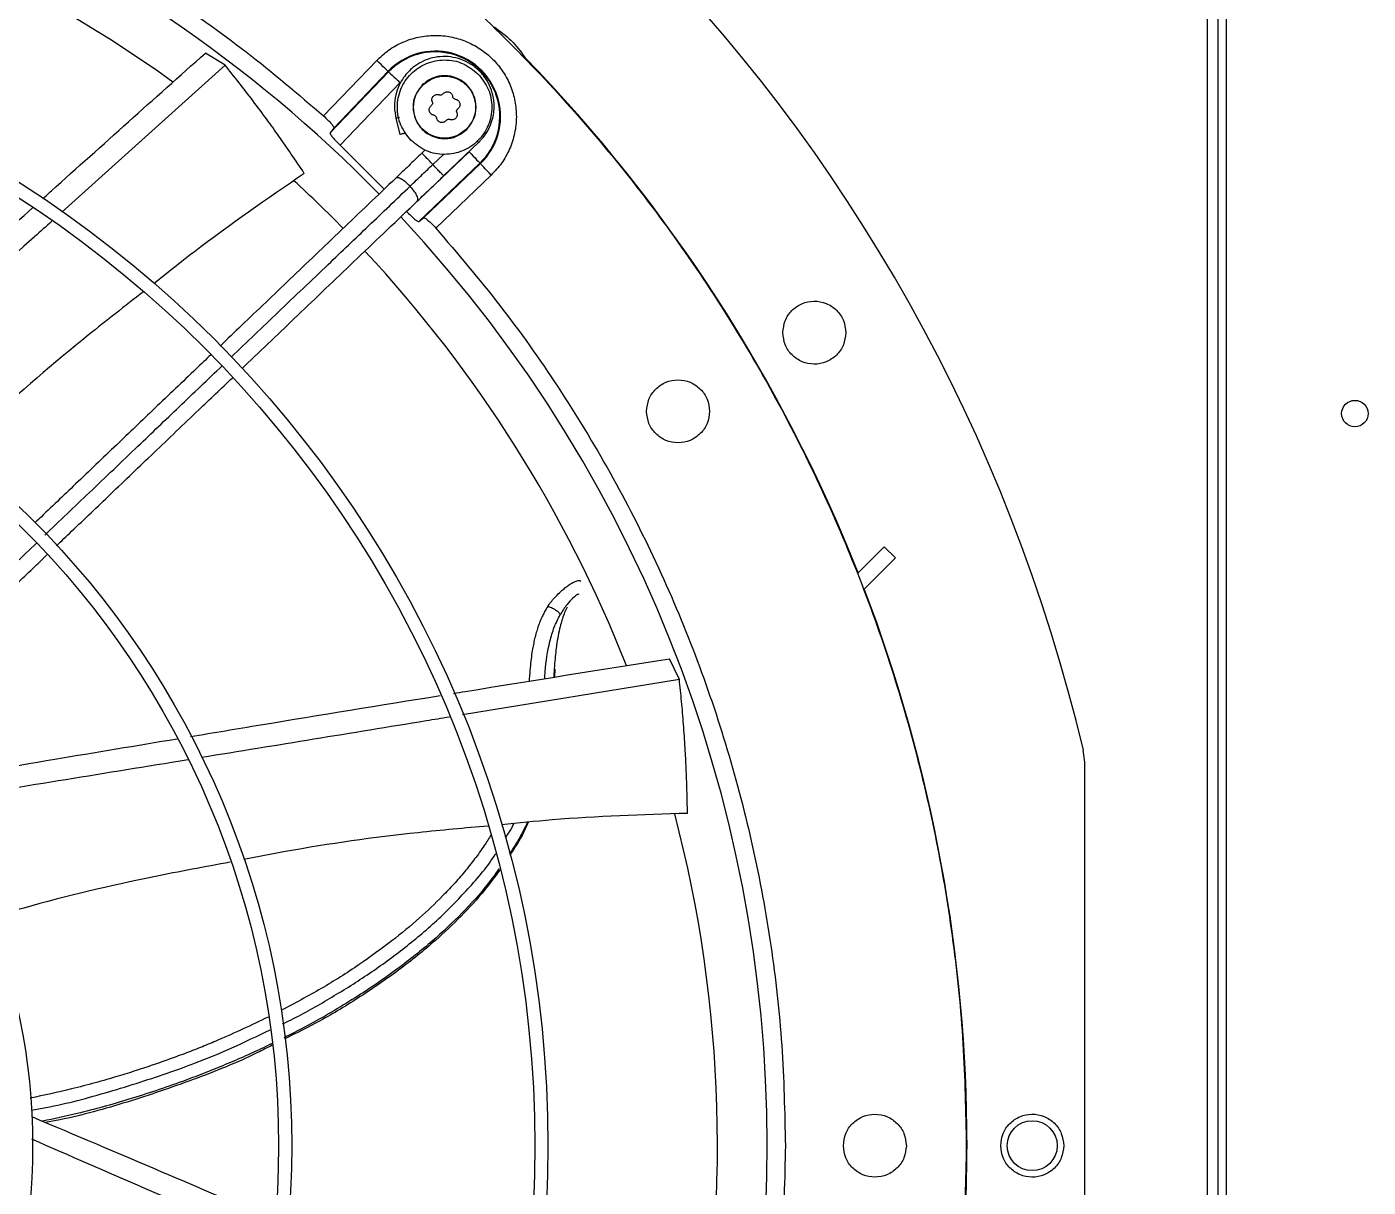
# Model space of a CAD drawing. Header units: inches. Extents: x 1229 to 1453, y -1023 to -720.
# Drawn here: x 1319.77 to 1329.84, y -985.79 to -977.08 of the extents above; entities that cross this region are included whole.
import ezdxf

# ---------------------------------------------------------------- set-up
doc = ezdxf.new("R2010")
doc.units = ezdxf.units.IN
doc.header["$MEASUREMENT"] = 0

msp = doc.modelspace()

# ---------------------------------------------------------------- linework, layer by layer
at = {"color": 18, "linetype": 'Continuous', "lineweight": 25, "true_color": 0x000000}
for p, q in [((1328.6274, -972.161), (1328.6274, -999.411)), ((1328.7104, -999.487), (1328.7104, -972.0851)), ((1328.7734, -999.487), (1328.7734, -972.0851)), ((1321.2581, -977.366), (1321.111, -977.2765)), ((1321.2581, -977.366), (1320.0337, -978.4702)), ((1321.9979, -977.7484), (1322.3963, -977.3316)), ((1322.0475, -977.8755), (1322.4856, -977.4171)), ((1322.0743, -977.8393), (1322.4816, -977.4132)), ((1322.571, -977.4987), (1322.123, -977.9674)), ((1322.4816, -977.4132), (1322.4856, -977.4171)), ((1322.54, -977.764), (1322.5698, -977.8862)), ((1322.0743, -977.8393), (1322.0475, -977.8755)), ((1322.123, -977.9674), (1322.4529, -978.2973)), ((1322.7605, -978.0034), (1322.7355, -978.0273)), ((1322.8987, -978.1981), (1323.1635, -977.945)), ((1322.6204, -978.4648), (1323.0891, -978.0168)), ((1322.7123, -978.5403), (1323.1707, -978.1021)), ((1323.1746, -978.1062), (1322.7485, -978.5134)), ((1322.8171, -978.1127), (1322.8968, -978.0365)), ((1323.1707, -978.1021), (1323.1746, -978.1062)), ((1323.2562, -978.1915), (1322.8394, -978.5899)), ((1322.7123, -978.5403), (1322.7485, -978.5134)), ((1326.2036, -980.982), (1326.0062, -981.1794)), ((1326.2887, -981.0639), (1326.2036, -980.982)), ((1326.0529, -981.2997), (1326.2887, -981.0639)), ((1324.6674, -981.9771), (1324.5921, -981.8223)), ((1323.7322, -981.9601), (1323.7351, -981.9008)), ((1324.6674, -981.9771), (1323.0406, -982.2441)), ((1323.7265, -981.9322), (1323.7256, -981.9612)), ((1327.709, -982.5996), (1327.6985, -982.5092)), ((1327.7091, -985.4772), (1327.709, -982.5996)), ((1326.8227, -985.3628), (1326.8232, -985.5043)), ((1327.709, -988.3548), (1327.7091, -985.4772))]:
    msp.add_line(p, q, dxfattribs=at)
at = {"color": 18, "linetype": 'Continuous', "lineweight": 25, "true_color": 0x000000, "flags": 128}
for points in [[(1322.4816, -977.4132), (1322.4797, -977.4114), (1322.4747, -977.4066), (1322.4667, -977.399), (1322.4561, -977.3888), (1322.4432, -977.3765), (1322.4286, -977.3625), (1322.4127, -977.3474), (1322.3963, -977.3316)], [(1322.4856, -977.4171), (1322.4875, -977.4189), (1322.4926, -977.4237), (1322.5005, -977.4313), (1322.5112, -977.4415), (1322.524, -977.4538), (1322.5387, -977.4678), (1322.5545, -977.4829), (1322.571, -977.4987)], [(1323.0891, -978.0168), (1323.1048, -978.0332), (1323.12, -978.0491), (1323.134, -978.0637), (1323.1463, -978.0766), (1323.1565, -978.0872), (1323.1641, -978.0952), (1323.1689, -978.1002), (1323.1707, -978.1021)], [(1323.2562, -978.1915), (1323.2404, -978.1751), (1323.2253, -978.1592), (1323.2113, -978.1446), (1323.1989, -978.1317), (1323.1888, -978.1211), (1323.1812, -978.1131), (1323.1764, -978.1081), (1323.1746, -978.1062)]]:
    msp.add_lwpolyline(points, dxfattribs=at)
at = {"color": 18, "linetype": 'Continuous', "lineweight": 25, "true_color": 0x000000}
for centre, radius in [((1315.1106, -985.4772), 8.5704), ((1315.1106, -985.4772), 8.472), ((1315.1106, -985.4772), 6.6478), ((1315.1106, -985.4772), 6.5493), ((1329.7364, -979.9825), 0.0995), ((1315.1106, -985.4772), 4.7037), ((1327.3153, -985.4772), 0.1875)]:
    msp.add_circle(centre, radius, dxfattribs=at)
for centre, radius, start, end in [((1315.1106, -985.4772), 12.9331, 13.26667, 76.73333), ((1315.1106, -985.4772), 10.2157, 44.36303, 90), ((1315.1106, -985.4772), 9.8425, 54.20961, 80.11304), ((1322.8359, -977.7519), 0.4901, 313.70945, 136.29055), ((1322.8359, -977.7519), 0.4845, 313.70945, 136.29055), ((1315.1106, -985.4772), 11.7147, 21.53134, 44.20264), ((1315.1106, -985.4772), 9.8425, 44.3883, 47.37931), ((1315.1106, -985.4772), 10.2157, 314.3624, 43.03697), ((1315.1106, -985.4772), 9.8425, 21.47517, 43.01243), ((1315.1106, -985.4772), 11.7147, 339.09994, 20.90006), ((1315.1106, -985.4772), 9.8425, 348.7557, 14.65988)]:
    msp.add_arc(centre, radius, start, end, dxfattribs=at)
for points, knots in [([(1303.4011, -985.4772), (1303.4059, -985.2217), (1303.4156, -984.7108), (1303.4936, -983.9477), (1303.6177, -983.1911), (1303.792, -982.4444), (1304.0146, -981.7106), (1304.2847, -980.9929), (1304.6012, -980.2945), (1304.9626, -979.6182), (1305.3675, -978.9671), (1305.8142, -978.3438), (1306.3006, -977.751), (1306.8248, -977.1914), (1307.3845, -976.6672), (1307.9772, -976.1807), (1308.6005, -975.7341), (1309.2517, -975.3292), (1309.9279, -974.9677), (1310.6264, -974.6513), (1311.344, -974.3812), (1312.0778, -974.1586), (1312.8246, -973.9844), (1313.5811, -973.8595), (1314.3442, -973.7844), (1315.1106, -973.7593), (1315.877, -973.7844), (1316.6401, -973.8595), (1317.3967, -973.9844), (1318.1434, -974.1586), (1318.8772, -974.3812), (1319.5949, -974.6513), (1320.2933, -974.9677), (1320.9696, -975.3292), (1321.6207, -975.7341), (1322.244, -976.1807), (1322.8368, -976.6672), (1323.3964, -977.1914), (1323.9206, -977.751), (1324.407, -978.3438), (1324.8537, -978.9671), (1325.2586, -979.6182), (1325.6201, -980.2945), (1325.9365, -980.9929), (1326.2066, -981.7106), (1326.4292, -982.4444), (1326.6035, -983.1911), (1326.7277, -983.9477), (1326.8056, -984.7108), (1326.8153, -985.2217), (1326.8201, -985.4772)], [0, 0, 0, 0, 0.0208333, 0.0416667, 0.0625, 0.0833333, 0.1041667, 0.125, 0.1458333, 0.1666667, 0.1875, 0.2083333, 0.2291667, 0.25, 0.2708333, 0.2916667, 0.3125, 0.3333333, 0.3541667, 0.375, 0.3958333, 0.4166667, 0.4375, 0.4583333, 0.4791666, 0.5, 0.5208333, 0.5416667, 0.5625, 0.5833333, 0.6041667, 0.625, 0.6458333, 0.6666667, 0.6875, 0.7083333, 0.7291667, 0.75, 0.7708334, 0.7916666, 0.8125, 0.8333333, 0.8541667, 0.875, 0.8958333, 0.9166667, 0.9375, 0.9583333, 0.9791667, 1, 1, 1, 1]), ([(1308.2234, -977.7484), (1308.4144, -977.5852), (1308.7965, -977.2589), (1309.4128, -976.8239), (1310.0567, -976.4318), (1310.728, -976.0884), (1311.4224, -975.7945), (1312.1363, -975.5519), (1312.866, -975.3619), (1313.6076, -975.2254), (1314.3571, -975.1433), (1315.1106, -975.1158), (1315.8641, -975.1433), (1316.6137, -975.2254), (1317.3552, -975.3619), (1318.0849, -975.5519), (1318.7989, -975.7945), (1319.4932, -976.0884), (1320.1646, -976.4318), (1320.8084, -976.8239), (1321.4248, -977.2589), (1321.8068, -977.5852), (1321.9979, -977.7484)], [0, 0, 0, 0, 0.05, 0.1, 0.15, 0.2, 0.25, 0.3, 0.35, 0.4, 0.45, 0.5, 0.55, 0.6000001, 0.65, 0.7, 0.75, 0.8000001, 0.85, 0.9000001, 0.9500001, 1, 1, 1, 1]), ([(1323.2781, -977.0791), (1323.3224, -977.1117), (1323.411, -977.1768), (1323.4761, -977.2654), (1323.5086, -977.3097)], [0, 0, 0, 0, 0.4999994, 1, 1, 1, 1]), ([(1322.3963, -977.3316), (1322.4251, -977.3047), (1322.4837, -977.2499), (1322.5911, -977.1909), (1322.7086, -977.1528), (1322.8308, -977.1397), (1322.9509, -977.1507), (1323.0659, -977.1846), (1323.1732, -977.2409), (1323.2689, -977.3189), (1323.3469, -977.4146), (1323.4031, -977.5219), (1323.437, -977.6369), (1323.4481, -977.7569), (1323.435, -977.8792), (1323.3969, -977.9967), (1323.3379, -978.104), (1323.2831, -978.1627), (1323.2562, -978.1915)], [0, 0, 0, 0, 0.0609957, 0.1240613, 0.1879946, 0.25149, 0.3132975, 0.3737125, 0.4362132, 0.4999996, 0.5637869, 0.6262871, 0.6867027, 0.7485096, 0.812006, 0.875939, 0.9390046, 1, 1, 1, 1]), ([(1319.8907, -978.3692), (1319.9123, -978.3497), (1320.319, -977.9834), (1320.7258, -977.6203), (1321.111, -977.2765)], [0, 0, 0, 0, 0.053004, 1, 1, 1, 1]), ([(1323.1619, -977.9465), (1323.181, -977.9258), (1323.2169, -977.8867), (1323.2513, -977.8193), (1323.2706, -977.7564), (1323.2797, -977.6873), (1323.2753, -977.6138), (1323.2532, -977.5361), (1323.2166, -977.4665), (1323.1655, -977.4052), (1323.1022, -977.3559), (1323.0299, -977.3211), (1322.9518, -977.3024), (1322.8721, -977.3006), (1322.796, -977.3152), (1322.7383, -977.3391), (1322.6969, -977.3637), (1322.6652, -977.3869), (1322.6309, -977.4183), (1322.5948, -977.462), (1322.5611, -977.52), (1322.5359, -977.5932), (1322.5247, -977.6809), (1322.5364, -977.7417), (1322.5425, -977.7738)], [0, 0, 0, 0, 0.0533823, 0.1009318, 0.1426416, 0.1785047, 0.2332104, 0.2817663, 0.3315128, 0.3821074, 0.4327367, 0.483367, 0.5339957, 0.584625, 0.6342102, 0.6807418, 0.7028676, 0.7260272, 0.7553998, 0.7912974, 0.8337154, 0.8826451, 0.9380767, 1, 1, 1, 1]), ([(1321.8529, -978.1794), (1321.8205, -978.1308), (1321.7581, -978.0369), (1321.6647, -977.9031), (1321.5686, -977.7693), (1321.4685, -977.6346), (1321.3631, -977.4974), (1321.2927, -977.4092), (1321.2581, -977.366)], [0, 0, 0, 0, 0.1737121, 0.3354175, 0.4850758, 0.6632668, 0.8349165, 1, 1, 1, 1]), ([(1322.6549, -977.9328), (1322.6259, -977.8963), (1322.5679, -977.8232), (1322.5424, -977.6818), (1322.5695, -977.5433), (1322.6484, -977.4252), (1322.7665, -977.3463), (1322.905, -977.3192), (1323.0464, -977.3447), (1323.1195, -977.4027), (1323.156, -977.4317)], [0, 0, 0, 0, 0.1250003, 0.2500002, 0.3750001, 0.5000003, 0.6249998, 0.7499991, 0.8750005, 1, 1, 1, 1]), ([(1323.156, -977.4317), (1323.1851, -977.4683), (1323.2431, -977.5414), (1323.2686, -977.6828), (1323.2415, -977.8213), (1323.1626, -977.9394), (1323.0445, -978.0183), (1322.906, -978.0454), (1322.7646, -978.0199), (1322.6915, -977.9619), (1322.6549, -977.9328)], [0, 0, 0, 0, 0.1250004, 0.2500001, 0.3749998, 0.5000002, 0.6249996, 0.7500011, 0.8750006, 1, 1, 1, 1]), ([(1323.0725, -977.8493), (1323.0919, -977.825), (1323.1306, -977.7762), (1323.1476, -977.682), (1323.1295, -977.5896), (1323.0769, -977.5109), (1322.9982, -977.4583), (1322.9058, -977.4402), (1322.8116, -977.4572), (1322.7628, -977.4959), (1322.7385, -977.5153)], [0, 0, 0, 0, 0.1250005, 0.2500003, 0.3750009, 0.5000008, 0.6249994, 0.750002, 0.8750014, 1, 1, 1, 1]), ([(1322.7409, -977.5177), (1322.7649, -977.4986), (1322.8129, -977.4605), (1322.9058, -977.4438), (1322.9968, -977.4616), (1323.0744, -977.5134), (1323.1262, -977.591), (1323.144, -977.682), (1323.1273, -977.7748), (1323.0892, -977.8229), (1323.0701, -977.8469)], [0, 0, 0, 0, 0.1249994, 0.249998, 0.3749997, 0.4999992, 0.6249993, 0.7499996, 0.8749999, 1, 1, 1, 1]), ([(1322.7385, -977.5153), (1322.7191, -977.5396), (1322.6804, -977.5884), (1322.6634, -977.6826), (1322.6815, -977.775), (1322.7341, -977.8537), (1322.8128, -977.9063), (1322.9052, -977.9244), (1322.9994, -977.9074), (1323.0482, -977.8687), (1323.0725, -977.8493)], [0, 0, 0, 0, 0.1249999, 0.2500005, 0.3750002, 0.5000008, 0.6249994, 0.7499988, 0.8750014, 1, 1, 1, 1]), ([(1323.0701, -977.8469), (1323.0461, -977.866), (1322.998, -977.9041), (1322.9052, -977.9208), (1322.8142, -977.903), (1322.7366, -977.8512), (1322.6848, -977.7736), (1322.667, -977.6826), (1322.6837, -977.5897), (1322.7218, -977.5417), (1322.7409, -977.5177)], [0, 0, 0, 0, 0.12499905, 0.25000102, 0.37499983, 0.49999888, 0.62499905, 0.74999944, 0.87499983, 1, 1, 1, 1]), ([(1322.8132, -977.6427), (1322.812, -977.6386), (1322.8096, -977.631), (1322.8106, -977.6189), (1322.8144, -977.6078), (1322.8195, -977.6017), (1322.822, -977.5988)], [0, 0, 0, 0, 0.2724801, 0.5091849, 0.7591888, 1, 1, 1, 1]), ([(1322.822, -977.5988), (1322.8249, -977.5963), (1322.831, -977.5912), (1322.8421, -977.5874), (1322.8542, -977.5864), (1322.8618, -977.5888), (1322.8659, -977.59)], [0, 0, 0, 0, 0.2407885, 0.4907931, 0.7275043, 1, 1, 1, 1]), ([(1322.8937, -977.5826), (1322.8919, -977.5845), (1322.8884, -977.5883), (1322.8811, -977.5914), (1322.8733, -977.5923), (1322.8684, -977.5908), (1322.8659, -977.59)], [0, 0, 0, 0, 0.2560655, 0.5000696, 0.743995, 1, 1, 1, 1]), ([(1322.8937, -977.5826), (1322.8966, -977.5795), (1322.902, -977.5736), (1322.9129, -977.5683), (1322.9244, -977.5663), (1322.9362, -977.5677), (1322.9471, -977.5723), (1322.956, -977.5799), (1322.9629, -977.5899), (1322.9646, -977.5977), (1322.9656, -977.6019)], [0, 0, 0, 0, 0.136226, 0.2545441, 0.3795501, 0.4999714, 0.6203638, 0.7453815, 0.8637252, 1, 1, 1, 1]), ([(1322.9859, -977.6222), (1322.9834, -977.6216), (1322.9784, -977.6205), (1322.972, -977.6157), (1322.9673, -977.6094), (1322.9662, -977.6044), (1322.9656, -977.6019)], [0, 0, 0, 0, 0.2559909, 0.5000096, 0.743934, 1, 1, 1, 1]), ([(1322.8251, -977.7424), (1322.8209, -977.7415), (1322.8131, -977.7397), (1322.8031, -977.7328), (1322.7955, -977.7239), (1322.7909, -977.713), (1322.7895, -977.7012), (1322.7915, -977.6897), (1322.7968, -977.6788), (1322.8027, -977.6734), (1322.8058, -977.6705)], [0, 0, 0, 0, 0.1362572, 0.2546183, 0.3796118, 0.5000253, 0.6204153, 0.7454466, 0.8637714, 1, 1, 1, 1]), ([(1322.8132, -977.6427), (1322.814, -977.6452), (1322.8155, -977.65), (1322.8146, -977.6579), (1322.8115, -977.6652), (1322.8077, -977.6687), (1322.8058, -977.6705)], [0, 0, 0, 0, 0.2539558, 0.4968224, 0.7440847, 1, 1, 1, 1]), ([(1322.9859, -977.6222), (1322.9901, -977.6231), (1322.9979, -977.6249), (1323.0079, -977.6318), (1323.0154, -977.6407), (1323.0201, -977.6516), (1323.0215, -977.6633), (1323.0194, -977.6749), (1323.0142, -977.6859), (1323.0083, -977.6913), (1323.0052, -977.6941)], [0, 0, 0, 0, 0.13625587, 0.25461581, 0.37961275, 0.50001939, 0.62153848, 0.74401361, 0.86650278, 1, 1, 1, 1]), ([(1322.9977, -977.7219), (1322.997, -977.7194), (1322.9955, -977.7145), (1322.9964, -977.7067), (1322.9995, -977.6994), (1323.0033, -977.6959), (1323.0052, -977.6941)], [0, 0, 0, 0, 0.2559636, 0.4998725, 0.7438898, 1, 1, 1, 1]), ([(1321.9979, -977.7484), (1322.0089, -977.7586), (1322.0313, -977.7793), (1322.0576, -977.808), (1322.0743, -977.8305), (1322.0743, -977.8364), (1322.0743, -977.8393)], [0, 0, 0, 0, 0.2442295, 0.4964048, 0.7472006, 1, 1, 1, 1]), ([(1322.5402, -977.7647), (1322.5415, -977.7644), (1322.5438, -977.7638), (1322.5597, -977.7599), (1322.5663, -977.7583)], [0, 0, 0, 0, 0.5873327, 1, 1, 1, 1]), ([(1322.8251, -977.7424), (1322.8276, -977.743), (1322.8326, -977.7441), (1322.8389, -977.7488), (1322.8437, -977.7552), (1322.8448, -977.7602), (1322.8454, -977.7627)], [0, 0, 0, 0, 0.2559926, 0.5000128, 0.7439541, 1, 1, 1, 1]), ([(1322.9173, -977.782), (1322.9144, -977.7851), (1322.909, -977.791), (1322.898, -977.7963), (1322.8865, -977.7983), (1322.8748, -977.7969), (1322.8639, -977.7923), (1322.855, -977.7847), (1322.8481, -977.7747), (1322.8463, -977.7669), (1322.8454, -977.7627)], [0, 0, 0, 0, 0.1362285, 0.2545427, 0.3795713, 0.4999668, 0.6203555, 0.7453717, 0.8637325, 1, 1, 1, 1]), ([(1322.9173, -977.782), (1322.9191, -977.7801), (1322.9226, -977.7763), (1322.9299, -977.7732), (1322.9377, -977.7723), (1322.9426, -977.7738), (1322.9451, -977.7746)], [0, 0, 0, 0, 0.2560757, 0.5001015, 0.7440487, 1, 1, 1, 1]), ([(1322.989, -977.7658), (1322.986, -977.7683), (1322.98, -977.7734), (1322.9689, -977.7772), (1322.9568, -977.7782), (1322.9492, -977.7758), (1322.9451, -977.7746)], [0, 0, 0, 0, 0.2407893, 0.4908738, 0.7275224, 1, 1, 1, 1]), ([(1322.9977, -977.7219), (1322.999, -977.7258), (1323.0014, -977.7335), (1323.0005, -977.7457), (1322.9965, -977.757), (1322.9915, -977.7629), (1322.989, -977.7658)], [0, 0, 0, 0, 0.2633059, 0.5150991, 0.7636747, 1, 1, 1, 1]), ([(1322.0475, -977.8755), (1322.0475, -977.8784), (1322.0475, -977.8842), (1322.0641, -977.9068), (1322.0901, -977.9358), (1322.1121, -977.9569), (1322.123, -977.9674)], [0, 0, 0, 0, 0.2526281, 0.5032543, 0.7552267, 1, 1, 1, 1]), ([(1322.5712, -977.8858), (1322.5708, -977.8859), (1322.5692, -977.8863), (1322.5802, -977.8836), (1322.5967, -977.8796), (1322.6119, -977.8759), (1322.6162, -977.8749)], [0, 0, 0, 0, 0.1242201, 0.4894356, 0.8549666, 1, 1, 1, 1]), ([(1323.1619, -977.9465), (1323.1614, -977.946), (1323.1608, -977.9453), (1323.1531, -977.9373), (1323.1516, -977.9358)], [0, 0, 0, 0, 0.8129929, 1, 1, 1, 1]), ([(1322.7355, -978.0273), (1322.7022, -978.0591), (1322.6356, -978.1227), (1322.5714, -978.1841), (1322.5393, -978.2148)], [0, 0, 0, 0, 0.5, 1, 1, 1, 1]), ([(1322.8171, -978.1127), (1322.8067, -978.1018), (1322.7859, -978.0801), (1322.7589, -978.0519), (1322.7394, -978.0314), (1322.7368, -978.0287), (1322.7355, -978.0273)], [0, 0, 0, 0, 0.2429515, 0.4859047, 0.7429497, 1, 1, 1, 1]), ([(1321.8529, -978.1794), (1321.5738, -978.3715), (1321.1888, -978.6364), (1320.8235, -978.9273), (1320.7231, -979.0072)], [0, 0, 0, 0, 0.7251604, 1, 1, 1, 1]), ([(1322.6464, -978.2758), (1322.6778, -978.2458), (1322.7338, -978.1923), (1322.7916, -978.137), (1322.8171, -978.1127)], [0, 0, 0, 0, 0.559897, 1, 1, 1, 1]), ([(1322.7025, -978.3856), (1322.7346, -978.3549), (1322.7988, -978.2935), (1322.8654, -978.2299), (1322.8987, -978.1981)], [0, 0, 0, 0, 0.5, 1, 1, 1, 1]), ([(1322.8987, -978.1981), (1322.8974, -978.1967), (1322.8948, -978.194), (1322.8752, -978.1735), (1322.8482, -978.1453), (1322.8275, -978.1236), (1322.8171, -978.1127)], [0, 0, 0, 0, 0.25705, 0.5141009, 0.7570476, 1, 1, 1, 1]), ([(1322.5393, -978.2148), (1322.4032, -978.3449), (1322.1393, -978.597), (1321.7531, -978.9661), (1321.4497, -979.2561), (1321.2744, -979.4236), (1321.2206, -979.475)], [0, 0, 0, 0, 0.3117837, 0.6044292, 0.8787005, 1, 1, 1, 1]), ([(1321.305, -979.5577), (1321.4222, -979.4457), (1321.6654, -979.2133), (1322.0088, -978.8851), (1322.3389, -978.5697), (1322.543, -978.3746), (1322.6464, -978.2758)], [0, 0, 0, 0, 0.260253, 0.5402099, 0.7669679, 1, 1, 1, 1]), ([(1322.6464, -978.2758), (1322.6357, -978.2652), (1322.6142, -978.2442), (1322.5815, -978.2214), (1322.5535, -978.209), (1322.544, -978.2129), (1322.5393, -978.2148)], [0, 0, 0, 0, 0.2429516, 0.4859063, 0.7429484, 1, 1, 1, 1]), ([(1322.7025, -978.3856), (1322.7046, -978.381), (1322.7089, -978.3717), (1322.6978, -978.3431), (1322.6765, -978.3094), (1322.6565, -978.287), (1322.6464, -978.2758)], [0, 0, 0, 0, 0.25704687, 0.51409319, 0.75704793, 1, 1, 1, 1]), ([(1321.3863, -979.6433), (1321.4008, -979.6295), (1321.5484, -979.4885), (1321.8371, -979.2125), (1322.2619, -978.8066), (1322.5524, -978.529), (1322.7025, -978.3856)], [0, 0, 0, 0, 0.0326575, 0.3333235, 0.6556641, 1, 1, 1, 1]), ([(1318.4058, -979.7087), (1318.5366, -979.59), (1319.0056, -979.1643), (1319.4754, -978.7423), (1319.8143, -978.4379)], [0, 0, 0, 0, 0.2787268, 1, 1, 1, 1]), ([(1322.6204, -978.4648), (1322.6308, -978.4757), (1322.652, -978.4977), (1322.681, -978.5237), (1322.7036, -978.5403), (1322.7094, -978.5403), (1322.7123, -978.5403)], [0, 0, 0, 0, 0.2447796, 0.4967457, 0.7473758, 1, 1, 1, 1]), ([(1319.9588, -978.5378), (1319.9154, -978.577), (1319.4494, -978.9973), (1318.9813, -979.4185), (1318.5569, -979.8005)], [0, 0, 0, 0, 0.0931472, 1, 1, 1, 1]), ([(1322.7485, -978.5134), (1322.7514, -978.5134), (1322.7572, -978.5135), (1322.7798, -978.5302), (1322.8085, -978.5565), (1322.8292, -978.5789), (1322.8394, -978.5899)], [0, 0, 0, 0, 0.252798, 0.5035995, 0.7557665, 1, 1, 1, 1]), ([(1322.8394, -978.5899), (1323.0025, -978.781), (1323.3289, -979.163), (1323.7639, -979.7793), (1324.156, -980.4232), (1324.4994, -981.0946), (1324.7933, -981.7889), (1325.0358, -982.5029), (1325.2261, -983.2325), (1325.3617, -983.9741), (1325.447, -984.7237), (1325.4575, -985.226), (1325.4628, -985.4772)], [0, 0, 0, 0, 0.0999999, 0.1999999, 0.2999999, 0.4, 0.5, 0.6, 0.7, 0.8, 0.9, 1, 1, 1, 1]), ([(1320.6454, -979.0683), (1320.5069, -979.1759), (1320.1034, -979.4893), (1319.6349, -979.892), (1319.3162, -980.1977), (1319.2395, -980.2712)], [0, 0, 0, 0, 0.2842377, 0.8278062, 1, 1, 1, 1]), ([(1325.444, -979.3748), (1325.4475, -979.3442), (1325.4544, -979.2832), (1325.5079, -979.2049), (1325.5851, -979.1518), (1325.6781, -979.1324), (1325.7716, -979.1502), (1325.8504, -979.2026), (1325.9057, -979.2815), (1325.9128, -979.3437), (1325.9164, -979.3748)], [0, 0, 0, 0, 0.1236688, 0.2469562, 0.3715509, 0.4972567, 0.6229581, 0.7486419, 0.8743187, 1, 1, 1, 1]), ([(1325.9164, -979.3748), (1325.9128, -979.4059), (1325.9056, -979.4682), (1325.8502, -979.5472), (1325.7714, -979.5995), (1325.6784, -979.6171), (1325.5861, -979.5981), (1325.5087, -979.5456), (1325.4545, -979.4672), (1325.4475, -979.4056), (1325.444, -979.3748)], [0, 0, 0, 0, 0.1258787, 0.2517706, 0.3776737, 0.5027387, 0.6267389, 0.7509527, 0.8756046, 1, 1, 1, 1]), ([(1321.1508, -979.5417), (1321.1149, -979.5759), (1320.9751, -979.7096), (1320.7391, -979.9352), (1320.437, -980.2238), (1320.1478, -980.5001), (1319.9439, -980.695), (1319.8419, -980.7925), (1319.8314, -980.8025)], [0, 0, 0, 0, 0.08205108, 0.32041325, 0.53819259, 0.76958656, 0.97629997, 1, 1, 1, 1]), ([(1319.905, -980.8955), (1320.0168, -980.7887), (1320.2506, -980.5653), (1320.5866, -980.2442), (1320.9193, -979.9262), (1321.1301, -979.7249), (1321.2384, -979.6213)], [0, 0, 0, 0, 0.2502398, 0.5233141, 0.7548434, 1, 1, 1, 1]), ([(1319.9927, -980.9751), (1320.0308, -980.9387), (1320.1665, -980.809), (1320.4101, -980.5762), (1320.7283, -980.2721), (1321.0332, -979.9808), (1321.2295, -979.7932), (1321.3135, -979.7129)], [0, 0, 0, 0, 0.0860493, 0.3063048, 0.5514013, 0.8079837, 1, 1, 1, 1]), ([(1324.4211, -979.9654), (1324.4247, -979.9344), (1324.4318, -979.8726), (1324.4864, -979.794), (1324.5645, -979.7414), (1324.6573, -979.723), (1324.7502, -979.7414), (1324.8283, -979.794), (1324.8829, -979.8726), (1324.89, -979.9344), (1324.8936, -979.9654)], [0, 0, 0, 0, 0.1250005, 0.2500003, 0.3750014, 0.5000007, 0.6250001, 0.7499986, 0.8750001, 1, 1, 1, 1]), ([(1324.8936, -979.9654), (1324.89, -979.9963), (1324.8829, -980.0581), (1324.8283, -980.1367), (1324.7502, -980.1893), (1324.6573, -980.2077), (1324.5645, -980.1893), (1324.4864, -980.1367), (1324.4318, -980.0581), (1324.4247, -979.9963), (1324.4211, -979.9654)], [0, 0, 0, 0, 0.1249999, 0.2500014, 0.3749999, 0.4999993, 0.6249986, 0.7499997, 0.8749995, 1, 1, 1, 1]), ([(1318.501, -982.2372), (1318.6113, -982.1319), (1318.8436, -981.9099), (1319.18, -981.5884), (1319.5193, -981.2642), (1319.7364, -981.0567), (1319.8493, -980.9488)], [0, 0, 0, 0, 0.2443954, 0.5150106, 0.7476933, 1, 1, 1, 1]), ([(1318.5874, -982.318), (1318.6385, -982.2692), (1318.7602, -982.1529), (1318.9616, -981.9604), (1319.1781, -981.7536), (1319.3962, -981.5451), (1319.614, -981.3371), (1319.7928, -981.1661), (1319.8991, -981.0646), (1319.9263, -981.0386)], [0, 0, 0, 0, 0.1139089, 0.2717317, 0.4500742, 0.5981828, 0.7605222, 0.9387281, 1, 1, 1, 1]), ([(1323.68, -981.4294), (1323.6873, -981.4191), (1323.7037, -981.396), (1323.7331, -981.3611), (1323.7645, -981.3288), (1323.7952, -981.3014), (1323.8233, -981.2791), (1323.8543, -981.258), (1323.8851, -981.2418), (1323.9154, -981.2307), (1323.9243, -981.2363), (1323.9289, -981.2392)], [0, 0, 0, 0, 0.0797333, 0.1782551, 0.2969946, 0.3879457, 0.4805735, 0.5825721, 0.7201798, 0.8534807, 1, 1, 1, 1]), ([(1323.9154, -981.3409), (1323.9128, -981.3386), (1323.9074, -981.334), (1323.8708, -981.3639), (1323.8228, -981.4135), (1323.7896, -981.4652), (1323.7731, -981.4909)], [0, 0, 0, 0, 0.2444651, 0.4943336, 0.7479229, 1, 1, 1, 1]), ([(1323.68, -981.4294), (1323.6741, -981.439), (1323.6621, -981.4586), (1323.6454, -981.49), (1323.6296, -981.5238), (1323.6166, -981.5558), (1323.6046, -981.5894), (1323.5929, -981.6266), (1323.5814, -981.6703), (1323.5716, -981.7159), (1323.5625, -981.7667), (1323.5543, -981.8248), (1323.547, -981.8956), (1323.5426, -981.9514), (1323.5409, -981.9848), (1323.5406, -981.9909)], [0, 0, 0, 0, 0.0582396, 0.1192339, 0.1828829, 0.2491098, 0.2950992, 0.3644399, 0.4470258, 0.5248006, 0.6014784, 0.7103133, 0.8248258, 0.9683841, 1, 1, 1, 1]), ([(1323.6569, -981.9722), (1323.6579, -981.9541), (1323.6632, -981.8613), (1323.6835, -981.7291), (1323.7257, -981.5849), (1323.7574, -981.522), (1323.7731, -981.4909)], [0, 0, 0, 0, 0.1094193, 0.561939, 0.7836919, 1, 1, 1, 1]), ([(1323.7731, -981.4909), (1323.7719, -981.4886), (1323.7696, -981.4839), (1323.7623, -981.4756), (1323.7521, -981.4665), (1323.7392, -981.4572), (1323.7244, -981.4482), (1323.7089, -981.4404), (1323.6939, -981.4339), (1323.6845, -981.4309), (1323.68, -981.4294)], [0, 0, 0, 0, 0.1149699, 0.2381269, 0.3674108, 0.5000006, 0.6325863, 0.7618621, 0.8850318, 1, 1, 1, 1]), ([(1323.8258, -981.4343), (1323.8192, -981.4473), (1323.8061, -981.4736), (1323.7897, -981.5196), (1323.7743, -981.5721), (1323.7603, -981.6332), (1323.7493, -981.697), (1323.7408, -981.7603), (1323.7339, -981.825), (1323.7291, -981.8865), (1323.7262, -981.9334), (1323.7253, -981.9541), (1323.725, -981.9613)], [0, 0, 0, 0, 0.1011459, 0.2038961, 0.2928919, 0.4152433, 0.5485186, 0.6392053, 0.7531552, 0.8901965, 0.9621774, 1, 1, 1, 1]), ([(1322.9732, -982.0821), (1323.0023, -982.0773), (1323.5431, -981.989), (1324.0821, -981.9033), (1324.5921, -981.8223)], [0, 0, 0, 0, 0.0539166, 1, 1, 1, 1]), ([(1324.7281, -982.983), (1324.7271, -982.9246), (1324.7253, -982.8119), (1324.7191, -982.6488), (1324.7106, -982.4844), (1324.6992, -982.3168), (1324.6848, -982.1445), (1324.6731, -982.0322), (1324.6674, -981.9771)], [0, 0, 0, 0, 0.173712, 0.3354176, 0.4850763, 0.6632669, 0.8349163, 1, 1, 1, 1]), ([(1320.9989, -982.4063), (1321.1738, -982.377), (1321.7991, -982.2724), (1322.4232, -982.1713), (1322.8726, -982.0985)], [0, 0, 0, 0, 0.2798091, 1, 1, 1, 1]), ([(1322.9413, -982.2604), (1322.8834, -982.2699), (1322.2647, -982.3715), (1321.6438, -982.4727), (1321.0808, -982.5645)], [0, 0, 0, 0, 0.0934715, 1, 1, 1, 1]), ([(1318.941, -982.7551), (1319.2879, -982.695), (1319.941, -982.5817), (1320.5938, -982.4736), (1320.8997, -982.4229)], [0, 0, 0, 0, 0.5312364, 1, 1, 1, 1]), ([(1320.9813, -982.5808), (1320.9408, -982.5874), (1320.2947, -982.693), (1319.6469, -982.7981), (1319.0398, -982.8967)], [0, 0, 0, 0, 0.0626915, 1, 1, 1, 1]), ([(1324.7281, -982.983), (1324.3894, -982.9937), (1323.923, -983.0084), (1323.4591, -983.0555), (1323.3321, -983.0684)], [0, 0, 0, 0, 0.726229, 1, 1, 1, 1]), ([(1323.2334, -983.0778), (1323.0581, -983.0935), (1322.5487, -983.139), (1321.9363, -983.2246), (1321.5029, -983.3095), (1321.3986, -983.3299)], [0, 0, 0, 0, 0.2848891, 0.8279514, 1, 1, 1, 1]), ([(1323.3631, -983.1654), (1323.3834, -983.1359), (1323.4069, -983.1016), (1323.4237, -983.0646), (1323.426, -983.0595)], [0, 0, 0, 0, 0.8631907, 1, 1, 1, 1]), ([(1323.5283, -983.0497), (1323.5064, -983.0933), (1323.4655, -983.1749), (1323.4156, -983.2524), (1323.3924, -983.2885)], [0, 0, 0, 0, 0.5342324, 1, 1, 1, 1]), ([(1323.5329, -983.0493), (1323.522, -983.0749), (1323.485, -983.1616), (1323.432, -983.2418), (1323.3947, -983.2983)], [0, 0, 0, 0, 0.2958955, 1, 1, 1, 1]), ([(1323.2548, -983.1449), (1323.2381, -983.1716), (1323.1994, -983.2332), (1323.1322, -983.3256), (1323.0554, -983.4224), (1322.9748, -983.5149), (1322.8645, -983.6317), (1322.7119, -983.7764), (1322.5031, -983.9492), (1322.2568, -984.1267), (1321.9801, -984.3031), (1321.78, -984.4086), (1321.6787, -984.462)], [0, 0, 0, 0, 0.0457529, 0.10577233, 0.16526326, 0.22421728, 0.28261995, 0.39670862, 0.52664522, 0.67245798, 0.83416083, 1, 1, 1, 1]), ([(1321.6901, -984.5624), (1321.7115, -984.5524), (1321.8321, -984.4959), (1322.0436, -984.3739), (1322.3248, -984.1996), (1322.5942, -984.0049), (1322.8506, -983.7908), (1323.0836, -983.5518), (1323.2305, -983.3808), (1323.2888, -983.2862), (1323.2892, -983.2856)], [0, 0, 0, 0, 0.0343848, 0.1942245, 0.3543093, 0.5147055, 0.6755264, 0.8369127, 0.9989719, 1, 1, 1, 1]), ([(1321.2973, -983.3492), (1321.1063, -983.3846), (1320.5857, -983.4809), (1319.9833, -983.6232), (1319.5766, -983.7433), (1319.4914, -983.7684)], [0, 0, 0, 0, 0.3142339, 0.8563, 1, 1, 1, 1]), ([(1323.3162, -983.3962), (1323.2811, -983.4447), (1323.1892, -983.5717), (1323.0098, -983.7632), (1322.7801, -983.9752), (1322.5062, -984.1894), (1322.1873, -984.4023), (1321.9103, -984.5607), (1321.7439, -984.6454), (1321.7021, -984.6666)], [0, 0, 0, 0, 0.0871637, 0.2278915, 0.3782848, 0.5383446, 0.7290854, 0.9319721, 1, 1, 1, 1]), ([(1323.3192, -983.4085), (1323.2823, -983.4592), (1323.1939, -983.5806), (1323.0309, -983.7563), (1322.8175, -983.9585), (1322.5652, -984.1617), (1322.2746, -984.3614), (1321.9882, -984.5365), (1321.7932, -984.6323), (1321.7032, -984.6766)], [0, 0, 0, 0, 0.09106727, 0.21831205, 0.34556956, 0.51522925, 0.68489968, 0.85457479, 1, 1, 1, 1]), ([(1321.5815, -984.512), (1321.4564, -984.572), (1321.2935, -984.6502), (1321.0872, -984.7348), (1320.9678, -984.7816), (1320.845, -984.8273), (1320.7189, -984.8716), (1320.5894, -984.9146), (1320.386, -984.9778), (1320.1221, -985.0511), (1319.9, -985.0985), (1319.7962, -985.1207)], [0, 0, 0, 0, 0.2188896, 0.2851323, 0.3528548, 0.4220568, 0.4927347, 0.5648854, 0.6385066, 0.8310335, 1, 1, 1, 1]), ([(1319.8059, -985.2109), (1319.8421, -985.2045), (1320.0381, -985.1704), (1320.3883, -985.0757), (1320.854, -984.9273), (1321.258, -984.772), (1321.5006, -984.6536), (1321.5957, -984.6071)], [0, 0, 0, 0, 0.05849444, 0.31669389, 0.57494723, 0.83335612, 1, 1, 1, 1]), ([(1321.6113, -984.7107), (1321.5899, -984.7211), (1321.5179, -984.7563), (1321.3944, -984.8119), (1321.2417, -984.8774), (1321.0902, -984.9382), (1320.857, -985.0263), (1320.5445, -985.1302), (1320.1937, -985.2294), (1319.9756, -985.2753), (1319.8886, -985.2937)], [0, 0, 0, 0, 0.038834, 0.13107534, 0.22186821, 0.31121217, 0.39910629, 0.631432, 0.85299529, 1, 1, 1, 1]), ([(1321.613, -984.7225), (1321.5762, -984.7416), (1321.3834, -984.8413), (1321.0192, -984.9858), (1320.5242, -985.1537), (1320.1534, -985.259), (1319.947, -985.2967), (1319.9111, -985.3032)], [0, 0, 0, 0, 0.0685368, 0.358656, 0.6487864, 0.9389346, 1, 1, 1, 1]), ([(1325.898, -985.4772), (1325.9016, -985.4463), (1325.9087, -985.3844), (1325.9633, -985.3058), (1326.0414, -985.2533), (1326.1342, -985.2348), (1326.2271, -985.2533), (1326.3052, -985.3058), (1326.3598, -985.3844), (1326.3669, -985.4463), (1326.3705, -985.4772)], [0, 0, 0, 0, 0.1250003, 0.2500003, 0.3749989, 0.5000016, 0.6250011, 0.7499997, 0.8749997, 1, 1, 1, 1]), ([(1327.0791, -985.4772), (1327.0827, -985.4463), (1327.0897, -985.3848), (1327.1438, -985.3066), (1327.2209, -985.254), (1327.3134, -985.2348), (1327.4067, -985.2526), (1327.4856, -985.305), (1327.5408, -985.3839), (1327.548, -985.4461), (1327.5516, -985.4772)], [0, 0, 0, 0, 0.1248118, 0.2487713, 0.3724203, 0.497235, 0.6229471, 0.7486447, 0.8743276, 1, 1, 1, 1]), ([(1319.8077, -985.2594), (1320.131, -985.3959), (1320.7414, -985.6536), (1321.3488, -985.9154), (1321.6344, -986.0386)], [0, 0, 0, 0, 0.5297576, 1, 1, 1, 1]), ([(1321.6122, -986.2131), (1321.5755, -986.1972), (1320.9748, -985.9367), (1320.3728, -985.6749), (1319.8075, -985.429)], [0, 0, 0, 0, 0.06094846, 1, 1, 1, 1]), ([(1326.8201, -985.4772), (1326.8153, -985.7326), (1326.8056, -986.2436), (1326.7277, -987.0067), (1326.6035, -987.7632), (1326.4292, -988.51), (1326.2066, -989.2438), (1325.9365, -989.9614), (1325.6201, -990.6599), (1325.2586, -991.3361), (1324.8537, -991.9873), (1324.407, -992.6106), (1323.9206, -993.2033), (1323.3964, -993.763), (1322.8368, -994.2871), (1322.244, -994.7736), (1321.6207, -995.2202), (1320.9696, -995.6252), (1320.2933, -995.9866), (1319.5949, -996.3031), (1318.8772, -996.5732), (1318.1434, -996.7958), (1317.3967, -996.9699), (1316.6401, -997.0948), (1315.877, -997.17), (1315.1106, -997.1951), (1314.3442, -997.17), (1313.5811, -997.0948), (1312.8246, -996.9699), (1312.0778, -996.7958), (1311.344, -996.5732), (1310.6264, -996.3031), (1309.9279, -995.9866), (1309.2517, -995.6252), (1308.6005, -995.2202), (1307.9772, -994.7736), (1307.3845, -994.2871), (1306.8248, -993.763), (1306.3006, -993.2033), (1305.8142, -992.6106), (1305.3675, -991.9873), (1304.9626, -991.3361), (1304.6012, -990.6599), (1304.2847, -989.9614), (1304.0146, -989.2438), (1303.792, -988.51), (1303.6177, -987.7632), (1303.4936, -987.0067), (1303.4156, -986.2436), (1303.4059, -985.7326), (1303.4011, -985.4772)], [0, 0, 0, 0, 0.0208333, 0.0416667, 0.0625, 0.0833333, 0.1041667, 0.125, 0.1458333, 0.1666667, 0.1875, 0.2083334, 0.2291666, 0.25, 0.2708333, 0.2916667, 0.3125, 0.3333333, 0.3541667, 0.375, 0.3958333, 0.4166667, 0.4375, 0.4583333, 0.4791667, 0.5, 0.5208334, 0.5416667, 0.5625, 0.5833333, 0.6041667, 0.625, 0.6458333, 0.6666667, 0.6875, 0.7083333, 0.7291667, 0.75, 0.7708333, 0.7916667, 0.8125, 0.8333333, 0.8541667, 0.875, 0.8958333, 0.9166667, 0.9375, 0.9583333, 0.9791667, 1, 1, 1, 1]), ([(1325.4628, -985.4772), (1325.4575, -985.7283), (1325.447, -986.2307), (1325.3617, -986.9802), (1325.2261, -987.7218), (1325.0358, -988.4515), (1324.7933, -989.1654), (1324.4994, -989.8598), (1324.156, -990.5311), (1323.7639, -991.175), (1323.3289, -991.7913), (1323.0025, -992.1734), (1322.8394, -992.3644)], [0, 0, 0, 0, 0.1, 0.2, 0.3, 0.4000001, 0.5, 0.6, 0.7000001, 0.8000001, 0.9000001, 1, 1, 1, 1]), ([(1326.3705, -985.4772), (1326.3669, -985.5081), (1326.3598, -985.5699), (1326.3052, -985.6486), (1326.2271, -985.7011), (1326.1342, -985.7195), (1326.0414, -985.7011), (1325.9633, -985.6486), (1325.9087, -985.5699), (1325.9016, -985.5081), (1325.898, -985.4772)], [0, 0, 0, 0, 0.1250003, 0.2500003, 0.3749989, 0.4999984, 0.6250011, 0.7499997, 0.8749997, 1, 1, 1, 1]), ([(1327.5516, -985.4772), (1327.548, -985.5083), (1327.5408, -985.5704), (1327.4856, -985.6494), (1327.4067, -985.7018), (1327.3134, -985.7196), (1327.221, -985.7004), (1327.1438, -985.6478), (1327.0897, -985.5696), (1327.0827, -985.5081), (1327.0791, -985.4772)], [0, 0, 0, 0, 0.1256863, 0.2513821, 0.3770937, 0.5028092, 0.6275027, 0.751093, 0.8750863, 1, 1, 1, 1])]:
    msp.add_open_spline(points, degree=3, knots=knots, dxfattribs=at)

doc.saveas('drawing.dxf')
